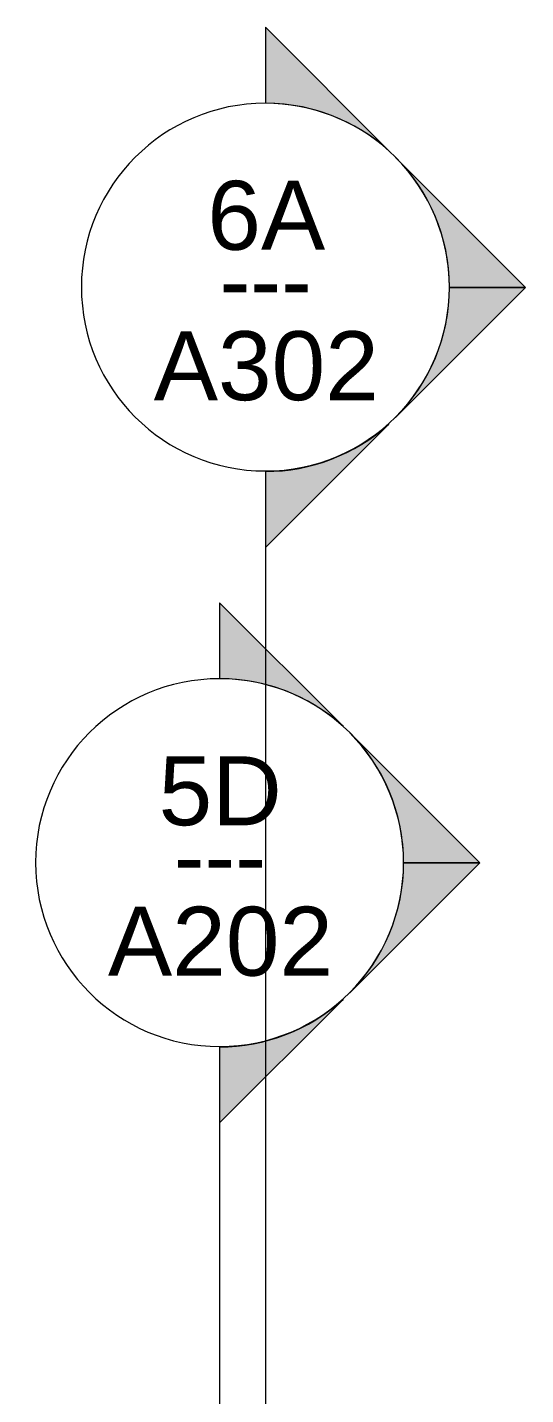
# Model space of a CAD drawing. Header units: inches. Extents: x 9661 to 15313, y -314 to 660.
# Drawn here: x 11145.6 to 11210.6, y 481.5 to 660 of the extents above; entities that cross this region are included whole.
import ezdxf

# ---------------------------------------------------------------- set-up
doc = ezdxf.new("R2010")
doc.units = ezdxf.units.IN
doc.header["$MEASUREMENT"] = 0
doc.layers.add('G-ANNO-SYMB', color=111, linetype='Continuous', lineweight=9)
doc.styles.add('Arial', font='arial.ttf', dxfattribs={"height": 9})
doc.styles.add('Century Gothic', font='ufonts.com_century-gothic.ttf', dxfattribs={"height": 9})

# ---------------------------------------------------------------- blocks, each defined once
blk = doc.blocks.new('Section - Section Head - Filled-22785-BUILDING SECTION - EAST_WEST - COURTYARD - LOOKING NORTH')
at = {"layer": 'G-ANNO-SYMB'}
h = blk.add_hatch(color=256, dxfattribs=at)
edge = h.paths.add_edge_path(flags=0)
edge.add_line((10177.68, -192.29), (10193.79, -176.19))
edge.add_line((10193.79, -176.19), (10193.79, -186.1))
edge.add_arc((10193.79, -210.13), 24.03, 90, 132.0784)
h = blk.add_hatch(color=256, dxfattribs=at)
edge = h.paths.add_edge_path(flags=0)
edge.add_arc((10193.79, -210.13), 24, 135, 180)
edge.add_line((10169.79, -210.13), (10159.85, -210.13))
edge.add_line((10159.85, -210.13), (10176.82, -193.16))
h = blk.add_hatch(color=256, dxfattribs=at)
edge = h.paths.add_edge_path(flags=0)
edge.add_line((10176.82, -227.1), (10159.85, -210.13))
edge.add_line((10159.85, -210.13), (10169.79, -210.13))
edge.add_arc((10193.79, -210.13), 24, 180, 225)
h = blk.add_hatch(color=256, dxfattribs=at)
edge = h.paths.add_edge_path(flags=0)
edge.add_arc((10193.79, -210.13), 24.03, 227.9216, 270)
edge.add_line((10193.79, -234.16), (10193.79, -244.07))
edge.add_line((10193.79, -244.07), (10177.68, -227.96))
for p, q in [((10193.79, -176.19), (10177.68, -192.29)), ((10193.79, -186.1), (10193.79, -176.19)), ((10176.82, -193.16), (10159.85, -210.13)), ((10169.79, -210.13), (10159.85, -210.13)), ((10159.85, -210.13), (10176.82, -227.1)), ((10159.85, -210.13), (10169.79, -210.13)), ((10177.68, -227.96), (10193.79, -244.07)), ((10193.79, -244.07), (10193.79, -234.16))]:
    blk.add_line(p, q, dxfattribs=at)
for centre, radius, start, end in [((10193.79, -210.16), 24, 90, 270), ((10193.79, -210.13), 24.03, 90, 132.0784), ((10193.79, -210.16), 24, 270, 90), ((10193.79, -210.13), 24, 135, 180), ((10193.79, -210.13), 24, 180, 225), ((10193.79, -210.13), 24.03, 227.9216, 270)]:
    blk.add_arc(centre, radius, start, end, dxfattribs=at)

msp = doc.modelspace()

# ---------------------------------------------------------------- linework, layer by layer
at = {"layer": 'G-ANNO-SYMB'}
for p, q in [((11176.61003, 602.06643), (11176.61003, -179.98145)), ((11170.63506, 526.9531), (11170.63506, -256.47739))]:
    msp.add_line(p, q, dxfattribs=at)

# ---------------------------------------------------------------- block references
at = {"layer": 'G-ANNO-SYMB', "rotation": 180}
for p in [(21370.39943, 415.94004), (21364.42445, 340.82671)]:
    msp.add_blockref('Section - Section Head - Filled-22785-BUILDING SECTION - EAST_WEST - COURTYARD - LOOKING NORTH', p, dxfattribs=at)

# ---------------------------------------------------------------- texts
at = {"layer": 'G-ANNO-SYMB', "char_height": 9, "attachment_point": 1}
for s, insert, width, style in [('6A', (11169.03709, 639.97506), 18.786, 'Arial'), ('---', (11170.63775, 631.46837), 15.453, 'Century Gothic'), ('A302', (11162.04496, 620.33882), 35.754, 'Arial'), ('5D', (11162.68416, 564.86173), 19.695, 'Arial'), ('---', (11164.66277, 556.35504), 15.453, 'Century Gothic'), ('A202', (11156.06999, 545.22549), 35.754, 'Arial')]:
    msp.add_mtext(s, dxfattribs=dict(at, insert=insert, width=width, style=style))

doc.saveas('drawing.dxf')
